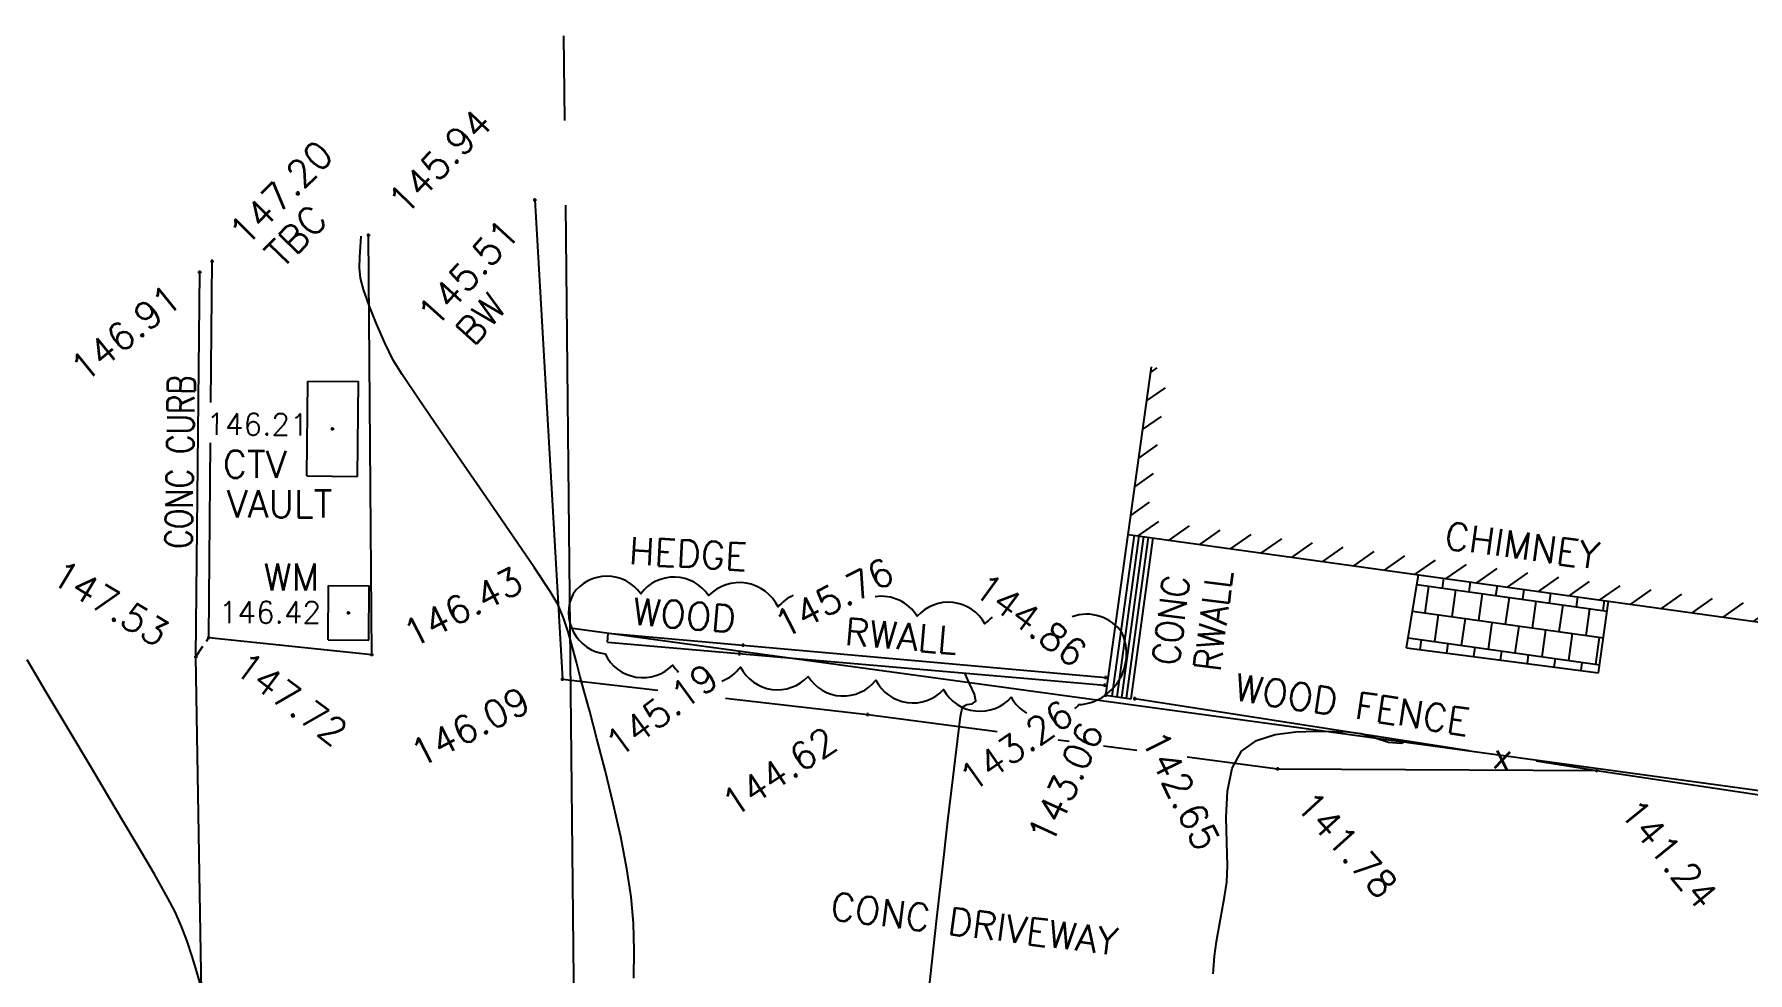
# Model space of a CAD drawing. Extents: x 3812 to 5524, y 4309 to 5867.
# Drawn here: x 4833 to 4883.7, y 4960 to 4987.8 of the extents above; entities that cross this region are included whole.
import ezdxf
from ezdxf.enums import TextEntityAlignment as Align

# ---------------------------------------------------------------- set-up
doc = ezdxf.new("R2010")
doc.units = 0
doc.header["$LTSCALE"] = 10
doc.header["$MEASUREMENT"] = 0
doc.header["$PDMODE"] = 2
doc.header["$PDSIZE"] = 0.05
doc.linetypes.add('HIDDEN2', pattern=[0.1875, 0.125, -0.0625])
doc.linetypes.add('PHANTOM', pattern=[2.5, 1.25, -0.25, 0.25, -0.25, 0.25, -0.25])
doc.layers.get('0').update_dxf_attribs({"linetype": 'CONTINUOUS'})
for name, color, linetype in [('BNDRY', 5, 'CONTINUOUS'), ('BNDRY-REC', 4, 'PHANTOM'), ('BUILDING', 1, 'CONTINUOUS'), ('CONCRETE', 32, 'CONTINUOUS'), ('CONT-MNR', 7, 'CONTINUOUS'), ('ELEV', 7, 'CONTINUOUS'), ('FENCE', 7, 'CONTINUOUS'), ('HATCH', 6, 'CONTINUOUS'), ('PNTS-FIELD5-12-16', 3, 'CONTINUOUS'), ('TEXTM', 11, 'CONTINUOUS'), ('TREES', 3, 'CONTINUOUS'), ('UTILITIES', 7, 'CONTINUOUS'), ('WALL', 32, 'CONTINUOUS')]:
    doc.layers.add(name, color=color, linetype=linetype)
doc.styles.add('L80', font='simplex.shx', dxfattribs={"height": 0.8})
doc.styles.add('S6', font='SIMPLEX', dxfattribs={"height": 0.083333})

# ---------------------------------------------------------------- blocks, each defined once
blk = doc.blocks.new('POINT')
blk.add_point((0, 0))
at = {"layer": 'ELEV', "style": 'S6'}
blk.add_attdef('ELEV', (0.1191, -0.0403), '', height=0.0833, dxfattribs=at)

msp = doc.modelspace()

# ---------------------------------------------------------------- hatches: boundary and pattern name
at = {"layer": 'HATCH'}
h = msp.add_hatch(dxfattribs=at)
h.set_pattern_fill('ANSI31', color=256, scale=5, angle=349.9925, style=0)
h.set_pattern_definition([(34.9925, (6.3866, -9.35144), (-0.358418253, 0.51201695), [])])
h.paths.add_polyline_path([(4909.289, 4966.901), (4909.977, 4971.853), (4909.481, 4971.922), (4908.863, 4967.465), (4865.918, 4973.425), (4866.537, 4977.882), (4866.042, 4977.951), (4865.354, 4972.999)])
h = msp.add_hatch(dxfattribs=at)
h.set_pattern_fill('AR-B88', color=256, scale=0.1, angle=351.9925, style=0)
h.set_pattern_definition([(351.9925, (-1.4488, -5.8609), (0.11144218, 0.79219987), []), (81.9925, (-1.44877, -5.86088), (-0.284657757, 0.847920964), [0.8, -0.8])])
h.paths.add_polyline_path([(4879.259, 4968.906), (4879.553, 4971.028), (4873.938, 4971.807), (4873.581, 4969.651)])

# ---------------------------------------------------------------- linework, layer by layer
at = {"layer": 'BNDRY'}
for p in [(5000.004, 4949.529), (4849.395, 4919.693)]:
    msp.add_line(p, (4848.866, 4970.233), dxfattribs=at)
at = {"layer": 'BNDRY-REC'}
msp.add_line((4848.866, 4970.233), (4846.931, 5154.983), dxfattribs=at)
at = {"layer": 'BUILDING'}
for q in [(4866.042, 4977.951), (4909.289, 4966.901)]:
    msp.add_line((4865.354, 4972.999), q, dxfattribs=at)
at = {"layer": 'CONCRETE'}
for p, q in [((4847.82, 4982.887), (4848.637, 4968.719)), ((4843.006, 4969.454), (4842.91, 4981.848)), ((4838.25, 4976.903), (4838.289, 4981.077)), ((4837.801, 4969.382), (4837.917, 4980.748)), ((4838.185, 4969.953), (4838.239, 4975.703)), ((4873.581, 4969.651), (4873.938, 4971.807)), ((4879.259, 4968.906), (4879.553, 4971.028)), ((4838.185, 4969.953), (4843.006, 4969.454)), ((4873.581, 4969.651), (4879.259, 4968.906)), ((4838.017, 4956.512), (4837.801, 4969.382)), ((4848.637, 4968.719), (4851.457, 4968.394)), ((4853.461, 4968.163), (4857.659, 4967.68)), ((4857.659, 4967.68), (4861.486, 4967.172)), ((4863.291, 4966.932), (4863.614, 4966.89)), ((4864.631, 4966.755), (4865.614, 4966.624)), ((4867.1, 4966.427), (4869.775, 4966.072)), ((4869.775, 4966.072), (4879.204, 4966.026))]:
    msp.add_line(p, q, dxfattribs=at)
at = {"layer": 'CONCRETE', "linetype": 'HIDDEN2', "ltscale": 0.3}
msp.add_line((4837.801, 4969.382), (4838.185, 4969.953), dxfattribs=at)
at = {"layer": 'CONT-MNR'}
for points, elevation in [([(4850.751, 4959.883), (4850.759, 4960.702), (4850.737, 4961.509), (4850.672, 4962.288), (4850.545, 4963.12), (4850.36, 4964.059), (4850.137, 4965.049), (4849.897, 4966.033), (4849.659, 4966.956), (4849.443, 4967.762), (4849.27, 4968.393), (4849.16, 4968.795), (4849.049, 4969.226), (4848.94, 4969.659), (4848.821, 4970.088), (4848.681, 4970.509), (4848.51, 4970.918), (4848.272, 4971.317), (4847.813, 4972.012), (4847.195, 4972.92), (4846.481, 4973.957), (4845.732, 4975.04), (4845.011, 4976.084), (4844.38, 4977.007), (4843.901, 4977.725), (4843.638, 4978.153), (4843.389, 4978.661), (4843.145, 4979.221), (4842.928, 4979.769), (4842.763, 4980.242), (4842.673, 4980.576), (4842.643, 4980.882), (4842.651, 4981.191), (4842.674, 4981.501), (4842.69, 4981.811)], 146), ([(4837.965, 4959.625), (4837.832, 4960.077), (4837.693, 4960.527), (4837.544, 4960.974), (4837.38, 4961.415), (4837.195, 4961.847), (4836.979, 4962.254), (4836.578, 4962.955), (4836.038, 4963.877), (4835.404, 4964.949), (4834.72, 4966.098), (4834.03, 4967.253), (4833.381, 4968.342), (4832.816, 4969.294)], 148), ([(4859.427, 4959.113), (4859.556, 4960.296), (4859.707, 4961.662), (4859.869, 4963.109), (4860.031, 4964.531), (4860.181, 4965.826), (4860.31, 4966.889), (4860.406, 4967.616), (4860.457, 4967.905), (4860.585, 4967.97), (4860.744, 4967.996), (4860.852, 4968.072), (4860.814, 4968.283), (4860.667, 4968.59), (4860.526, 4968.899)], 144), ([(4867.868, 4960.009), (4867.909, 4960.531), (4867.968, 4960.972), (4868.043, 4961.411), (4868.123, 4961.849), (4868.202, 4962.287), (4868.271, 4962.726), (4868.288, 4963.214), (4868.268, 4963.884), (4868.256, 4964.645), (4868.295, 4965.411), (4868.431, 4966.091), (4868.709, 4966.597), (4869.15, 4966.907), (4869.705, 4967.085), (4870.314, 4967.165), (4870.915, 4967.182), (4871.447, 4967.172), (4871.848, 4967.169), (4872.243, 4967.116), (4872.653, 4966.985), (4873.054, 4966.86), (4873.422, 4966.828), (4873.578, 4966.9)], 142)]:
    msp.add_lwpolyline(points, dxfattribs=dict(at, elevation=elevation))
at = {"layer": 'FENCE'}
for p, q in [((4865.557, 4968.146), (4875.439, 4966.611)), ((4877.415, 4966.304), (4879.204, 4966.026)), ((4879.204, 4966.026), (4887.302, 4964.803))]:
    msp.add_line(p, q, dxfattribs=at)
at = {"layer": 'TREES'}
for points in [[(4855.461, 4971.201, 0.114094), (4855.01, 4970.857, 0.520567), (4852.954, 4971.19, 0.520567), (4850.953, 4971.246, 0.520567), (4848.953, 4971.246, 0.520567), (4849.897, 4969.47, 0.520567), (4851.898, 4969.136, 0.055856), (4852.072, 4968.927)], [(4861.34, 4970.551, 0.059543), (4861.123, 4970.356, 0.520567), (4859.122, 4970.579, 0.297611), (4857.876, 4971.159)], [(4863.782, 4967.851, 0.03406), (4863.901, 4967.969, 0.520567), (4865.18, 4970.078), (4865.18, 4970.078, 0.347733), (4863.7, 4970.565, 0.347733)], [(4853.351, 4968.667, 0.143317), (4853.898, 4969.081, 0.520567), (4855.899, 4968.803, 0.520567), (4857.899, 4968.691, 0.520567), (4859.9, 4968.414, 0.520567), (4861.901, 4968.191, 0.135387), (4862.355, 4967.722, 0.135387)]]:
    msp.add_lwpolyline(points, format="xyb", dxfattribs=at)
at = {"layer": 'UTILITIES'}
for p, q in [((4841.081, 4974.732), (4841.111, 4977.532)), ((4841.111, 4977.532), (4842.61, 4977.516)), ((4842.581, 4974.716), (4842.61, 4977.516)), ((4841.081, 4974.732), (4842.581, 4974.716)), ((4841.712, 4969.886), (4841.724, 4971.486)), ((4841.724, 4971.486), (4842.924, 4971.477)), ((4842.912, 4969.877), (4842.924, 4971.477)), ((4841.712, 4969.886), (4842.912, 4969.877))]:
    msp.add_line(p, q, dxfattribs=at)
at = {"layer": 'WALL'}
for p, q in [((4864.7, 4968.246), (4865.354, 4972.999)), ((4864.888, 4968.22), (4865.543, 4972.973)), ((4865.027, 4968.201), (4865.681, 4972.954)), ((4865.166, 4968.182), (4865.82, 4972.934)), ((4865.304, 4968.163), (4865.959, 4972.915)), ((4865.443, 4968.144), (4866.097, 4972.896)), ((4849.968, 4969.814), (4849.992, 4970.078)), ((4849.968, 4969.814), (4864.663, 4968.541)), ((4849.992, 4970.078), (4864.699, 4968.769)), ((4864.7, 4968.246), (4865.443, 4968.144))]:
    msp.add_line(p, q, dxfattribs=at)

# ---------------------------------------------------------------- block references
at = {"layer": 'PNTS-FIELD5-12-16'}
ref = msp.add_blockref('POINT', (4842.91, 4981.848), dxfattribs=dict(at, xscale=9.6, yscale=9.6, zscale=9.6, rotation=45.70725429970338))
ref.add_attrib('ELEV', '145.94', (4843.985, 4982.396), dxfattribs={"layer": 'ELEV', "height": 0.8, "rotation": 45.7073, "style": 'S6'})
ref = msp.add_blockref('POINT', (4838.289, 4981.077), dxfattribs=dict(at, xscale=9.6, yscale=9.6, zscale=9.6, rotation=45.24872739224095))
ref.add_attrib('ELEV', '147.20', (4839.275, 4981.473), dxfattribs={"layer": 'ELEV', "height": 0.8, "rotation": 45.2487, "style": 'S6'})
ref = msp.add_blockref('POINT', (4847.82, 4982.887), dxfattribs=dict(at, xscale=9.6, yscale=9.6, zscale=9.6, rotation=47.64768896627202))
ref.add_attrib('ELEV', '145.51', (4844.875, 4979.069), dxfattribs={"layer": 'ELEV', "height": 0.8, "rotation": 47.6477, "style": 'S6'})
ref = msp.add_blockref('POINT', (4837.917, 4980.748), dxfattribs=dict(at, xscale=9.6, yscale=9.6, zscale=9.6, rotation=38.90414619668347))
ref.add_attrib('ELEV', '146.91', (4834.509, 4977.461), dxfattribs={"layer": 'ELEV', "height": 0.8, "rotation": 38.9041, "style": 'S6'})
ref = msp.add_blockref('POINT', (4841.846, 4976.124), dxfattribs=dict(at, xscale=7.68, yscale=7.68, zscale=7.68, rotation=359.6269083888705))
ref.add_attrib('ELEV', '146.21', (4838.114, 4975.944), dxfattribs={"layer": 'ELEV', "height": 0.64, "rotation": 359.6269, "style": 'S6'})
ref = msp.add_blockref('POINT', (4853.976, 4969.724), dxfattribs=dict(at, xscale=9.6, yscale=9.6, zscale=9.6, rotation=27.3291666666667))
ref.add_attrib('ELEV', '145.76', (4855.169, 4969.905), dxfattribs={"layer": 'ELEV', "height": 0.8, "rotation": 27.3292, "style": 'S6'})
ref = msp.add_blockref('POINT', (4837.801, 4969.382), dxfattribs=dict(at, xscale=9.6, yscale=9.6, zscale=9.6, rotation=328.3698538193239))
ref.add_attrib('ELEV', '147.53', (4833.46, 4971.614), dxfattribs={"layer": 'ELEV', "height": 0.8, "rotation": 328.3699, "style": 'S6'})
ref = msp.add_blockref('POINT', (4843.006, 4969.454), dxfattribs=dict(at, xscale=9.6, yscale=9.6, zscale=9.6, rotation=27.3291666666667))
ref.add_attrib('ELEV', '146.43', (4844.2, 4969.635), dxfattribs={"layer": 'ELEV', "height": 0.8, "rotation": 27.3292, "style": 'S6'})
ref = msp.add_blockref('POINT', (4864.699, 4968.769), dxfattribs=dict(at, xscale=9.6, yscale=9.6, zscale=9.6, rotation=323.3938613014201))
ref.add_attrib('ELEV', '144.86', (4860.716, 4971.276), dxfattribs={"layer": 'ELEV', "height": 0.8, "rotation": 323.3939, "style": 'S6'})
ref = msp.add_blockref('POINT', (4842.318, 4970.681), dxfattribs=dict(at, xscale=7.68, yscale=7.68, zscale=7.68, rotation=359.9382551520075))
ref.add_attrib('ELEV', '146.42', (4838.487, 4970.377), dxfattribs={"layer": 'ELEV', "height": 0.64, "rotation": 359.9383, "style": 'S6'})
ref = msp.add_blockref('POINT', (4838.185, 4969.953), dxfattribs=dict(at, xscale=9.6, yscale=9.6, zscale=9.6, rotation=323.1172770436236))
ref.add_attrib('ELEV', '147.72', (4838.867, 4968.958), dxfattribs={"layer": 'ELEV', "height": 0.8, "rotation": 323.1173, "style": 'S6'})
ref = msp.add_blockref('POINT', (4853.874, 4969.476), dxfattribs=dict(at, xscale=9.6, yscale=9.6, zscale=9.6, rotation=36.38208003822059))
ref.add_attrib('ELEV', '145.19', (4850.29, 4966.368), dxfattribs={"layer": 'ELEV', "height": 0.8, "rotation": 36.3821, "style": 'S6'})
ref = msp.add_blockref('POINT', (4848.637, 4968.719), dxfattribs=dict(at, xscale=9.6, yscale=9.6, zscale=9.6, rotation=27.3291666666667))
ref.add_attrib('ELEV', '146.09', (4844.417, 4966.097), dxfattribs={"layer": 'ELEV', "height": 0.8, "rotation": 27.3292, "style": 'S6'})
ref = msp.add_blockref('POINT', (4864.663, 4968.541), dxfattribs=dict(at, xscale=9.6, yscale=9.6, zscale=9.6, rotation=34.87987713771609))
ref.add_attrib('ELEV', '143.26', (4860.729, 4965.351), dxfattribs={"layer": 'ELEV', "height": 0.8, "rotation": 34.8799, "style": 'S6'})
ref = msp.add_blockref('POINT', (4864.7, 4968.246), dxfattribs=dict(at, xscale=9.6, yscale=9.6, zscale=9.6, rotation=65.2715404881088))
ref.add_attrib('ELEV', '143.06', (4863.082, 4963.777), dxfattribs={"layer": 'ELEV', "height": 0.8, "rotation": 65.2715, "style": 'S6'})
ref = msp.add_blockref('POINT', (4865.557, 4968.146), dxfattribs=dict(at, xscale=9.6, yscale=9.6, zscale=9.6, rotation=296.3047137283567))
ref.add_attrib('ELEV', '142.65', (4865.717, 4966.95), dxfattribs={"layer": 'ELEV', "height": 0.8, "rotation": 296.3047, "style": 'S6'})
ref = msp.add_blockref('POINT', (4857.659, 4967.68), dxfattribs=dict(at, xscale=9.6, yscale=9.6, zscale=9.6, rotation=33.62094742845132))
ref.add_attrib('ELEV', '144.62', (4853.695, 4964.613), dxfattribs={"layer": 'ELEV', "height": 0.8, "rotation": 33.6209, "style": 'S6'})
ref = msp.add_blockref('POINT', (4869.775, 4966.072), dxfattribs=dict(at, xscale=9.6, yscale=9.6, zscale=9.6, rotation=312.1046473286625))
ref.add_attrib('ELEV', '141.78', (4870.255, 4964.964), dxfattribs={"layer": 'ELEV', "height": 0.8, "rotation": 312.1046, "style": 'S6'})
ref = msp.add_blockref('POINT', (4879.204, 4966.026), dxfattribs=dict(at, xscale=9.6, yscale=9.6, zscale=9.6, rotation=309.1384459181197))
ref.add_attrib('ELEV', '141.24', (4879.834, 4964.775), dxfattribs={"layer": 'ELEV', "height": 0.8, "rotation": 309.1384, "style": 'S6'})

# ---------------------------------------------------------------- texts
at = {"layer": 'FENCE', "style": 'L80'}
msp.add_text('x', height=0.8, rotation=351.1681, dxfattribs=at).set_placement((4876.427, 4966.457), align=Align.MIDDLE)
at = {"layer": 'TEXTM', "style": 'L80'}
for s, rotation, p in [('TBC', 45.463, (4840.353, 4980.826)), ('BW', 48.0662, (4846.007, 4978.532)), ('CHIMNEY', 352.1793, (4874.67, 4972.582)), ('HEDGE', 356.8864, (4850.583, 4972.124)), ('WOOD', 355.3382, (4850.685, 4970.34)), ('RWALL', 355.3382, (4856.96, 4969.734)), ('WOOD FENCE', 351.3229, (4868.459, 4968.105)), ('CONC DRIVEWAY', 352.7658, (4856.525, 4961.629))]:
    msp.add_text(s, height=0.8, rotation=rotation, dxfattribs=at).set_placement(p)
for s, rotation, width, p in [('CONC CURB', 88.9379, 0.8, (4837.686, 4972.573)), ('CONC', 82.8319, 0.9, (4866.853, 4969.098)), ('RWALL', 82.8319, 0.9, (4868.081, 4968.927))]:
    msp.add_text(s, height=0.8, rotation=rotation, dxfattribs=dict(at, width=width)).set_placement(p)
at = {"layer": 'UTILITIES', "style": 'L80'}
for s, p in [('CTV', (4838.598, 4974.675)), ('VAULT', (4838.716, 4973.504)), ('WM', (4839.806, 4971.34))]:
    msp.add_text(s, height=0.8, rotation=359.9925, dxfattribs=at).set_placement(p)

doc.saveas('drawing.dxf')
